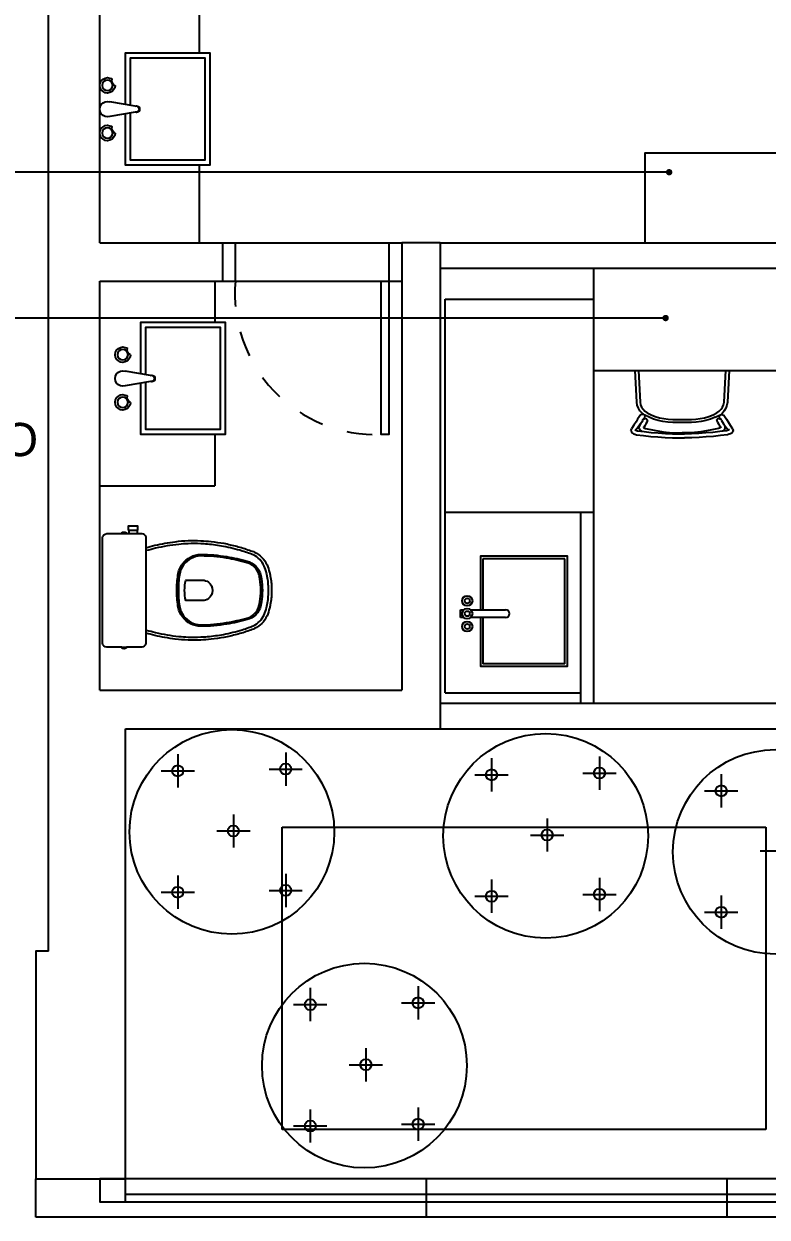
# Model space of a CAD drawing. Header units: millimetres. Extents: x 7034 to 7235, y -465 to -380.
# Drawn here: x 7085.623 to 7088.527, y -393.227 to -388.561 of the extents above; entities that cross this region are included whole.
import ezdxf

# ---------------------------------------------------------------- set-up
doc = ezdxf.new("R2010")
doc.units = ezdxf.units.MM
doc.header["$LTSCALE"] = 0.005
doc.linetypes.add('CONTINUO', pattern=[0])
doc.linetypes.add('DASHED', pattern=[19.05, 12.7, -6.35])
doc.layers.get('0').update_dxf_attribs({"linetype": 'CONTINUO'})
for name, color, linetype in [('0-COTAS', 12, 'Continuous'), ('252', 252, 'Continuous'), ('ARQ-PEITORIAL', 4, 'Continuous'), ('ARQ-TEXTO', 3, 'Continuous'), ('ARQ_ALVENARIA', 6, 'Continuous'), ('ARQ_ESQUADRIA', 5, 'Continuous'), ('ARQ_JANELAALTA', 150, 'DASHED'), ('ARQ_MOBILIARIO 1', 8, 'Continuous'), ('ARQ_MOBILIARIO 2', 252, 'Continuous'), ('ARQ_SOLEIRA', 250, 'CONTINUO'), ('ARQ_TXT_AMBIENTE', 3, 'Continuous'), ('JANELA', 10, 'Continuous'), ('NN_PISO', 8, 'Continuous')]:
    doc.layers.add(name, color=color, linetype=linetype)
doc.styles.add('50', font='ARIALN.TTF', dxfattribs={"height": 0.1})
doc.styles.get("Standard").update_dxf_attribs({"font": 'arial.ttf'})
doc.dimstyles.new('50', dxfattribs={"dimscale": 0, "dimtxt": 0.1, "dimasz": 0.025, "dimexe": 0.05, "dimexo": 0.05, "dimgap": 0.01, "dimtad": 1, "dimdec": 0, "dimlfac": 100, "dimzin": 0, "dimdsep": 46, "dimtxsty": '50', "dimblk": 'DOT', "dimcen": 0.02, "dimclrd": 1, "dimclre": 1, "dimclrt": 7, "dimadec": 0, "dimazin": 0, "dimtfac": 1, "dimtdec": 0, "dimtofl": 0, "dimtmove": 2, "dimatfit": 2, "dimldrblk": 'DOT', "dimfxl": 0.05, "dimtolj": 1, "dimtzin": 0, "dimlwd": -1, "dimarcsym": 0})

# ---------------------------------------------------------------- blocks, each defined once
blk = doc.blocks.new('cbtorb2')
at = {"layer": '252'}
for p, q in [((-0.01, -0.0904), (-0.0237, -0.0081)), ((0.01, -0.0904), (0.0237, -0.0081)), ((-0.0088, -0.0975), (-0.01, -0.0904)), ((0.0088, -0.0975), (0.01, -0.0904))]:
    blk.add_line(p, q, dxfattribs=at)
for centre in [(-0.0774, 0), (0.0774, 0)]:
    blk.add_circle(centre, 0.017, dxfattribs=at)
for centre, radius, start, end in [((-0.0774, 0), 0.025, 341.1513, 198.8487), ((0, 0), 0.025, 341.1513, 198.8487), ((0.0774, 0), 0.025, 341.1513, 198.8487), ((-0.0774, 0), 0.025, 198.8487, 216.2316), ((-0.0927, -0.0318), 0.0177, 22.7472, 105.6562), ((-0.0774, 0), 0.025, 272.1718, 341.1513), ((0.0774, 0), 0.025, 198.8487, 216.2316), ((0.062, -0.0318), 0.0177, 22.7472, 105.6562), ((0.0774, 0), 0.025, 272.1718, 341.1513), ((0, -0.0938), 0.0106, 161.2845, 18.7155), ((0, -0.0922), 0.0103, 210.8046, 329.1954)]:
    blk.add_arc(centre, radius, start, end, dxfattribs=at)
blk = doc.blocks.new('Baci01p')
for points in [[(0.17, 0), (0.17, 0.205, 0.059373), (0.1695, 0.2098, 0.333509), (0.154, 0.222), (0.1355, 0.222), (0.1045, 0.222), (0.094, 0.222), (0.094, 0.2248, 0.252251), (0.0939, 0.2251, 0.160103), (0.085, 0.228, 0.160103), (0.0761, 0.2251, 0.252251), (0.076, 0.2248), (0.076, 0.222), (0.017, 0.222, 0.327853), (0.0003, 0.2069, 0.087637), (0, 0.2038), (0, 0), (0, -0.2038, 0.087637), (0.0003, -0.2069, 0.327853), (0.017, -0.222), (0.076, -0.222), (0.076, -0.2248, 0.252251), (0.0761, -0.2251, 0.160103), (0.085, -0.228, 0.160103), (0.0939, -0.2251, 0.252251), (0.094, -0.2248), (0.094, -0.222), (0.1045, -0.222), (0.1045, -0.236), (0.102, -0.236), (0.102, -0.252), (0.12, -0.252), (0.138, -0.252), (0.138, -0.236), (0.1355, -0.236), (0.1355, -0.222), (0.154, -0.222, 0.333509), (0.1695, -0.2098, 0.059373), (0.17, -0.205)], [(0.291, 0, 0.041331), (0.2956, -0.0608, 0.129345), (0.3127, -0.1036, 0.234638), (0.385, -0.1405, 0.044666), (0.486, -0.1319, 0.031515), (0.5665, -0.1138, 0.151063), (0.5993, -0.0952, 0.148094), (0.6192, -0.0588, 0.031073), (0.6214, -0.0451, 0.035055), (0.6255, 0, 0.035055), (0.6214, 0.0451, 0.031073), (0.6192, 0.0588, 0.148094), (0.5993, 0.0952, 0.151063), (0.5665, 0.1138, 0.031515), (0.486, 0.1319, 0.044666), (0.385, 0.1405, 0.234638), (0.3127, 0.1036, 0.129345), (0.2956, 0.0608, 0.041331)], [(0.297, 0, -0.041434), (0.3015, 0.06, -0.129651), (0.3175, 0.1, -0.234583), (0.385, 0.1345, -0.044678), (0.485, 0.126, -0.031614), (0.565, 0.108, -0.152477), (0.595, 0.091, -0.148725), (0.6134, 0.0575, -0.031624), (0.6155, 0.0444, -0.035113), (0.6195, 0, -0.035113), (0.6155, -0.0444, -0.031624), (0.6134, -0.0575, -0.148725), (0.595, -0.091, -0.152477), (0.565, -0.108, -0.031614), (0.485, -0.126, -0.044678), (0.385, -0.1345, -0.234583), (0.3175, -0.1, -0.129651), (0.3015, -0.06, -0.041434)], [(0.391, -0.04, 0.164444), (0.415, -0.032, 0.245936), (0.43, 0, 0.245936), (0.415, 0.032, 0.164444), (0.391, 0.04), (0.326, 0.04, 0.108885), (0.326, -0.04)]]:
    blk.add_lwpolyline(points, format="xyb", close=True)
for points in [[(0.076, 0.222), (0.094, 0.222)], [(0.093, 0.2245), (0.085, 0.2245), (0.077, 0.2245)], [(0.076, -0.222), (0.094, -0.222)], [(0.093, -0.2245), (0.085, -0.2245), (0.077, -0.2245)], [(0.1045, -0.222), (0.1355, -0.222)], [(0.1045, -0.236), (0.12, -0.236), (0.1355, -0.236)]]:
    blk.add_lwpolyline(points)
for points in [[(0.17, -0.167, -0.003882), (0.205, -0.1765, 0.024258), (0.285, -0.1905, 0.02486), (0.335, -0.1945, 0.033324), (0.385, -0.194, 0.02486), (0.425, -0.191, 0.012268), (0.475, -0.184, 0.015806), (0.525, -0.1725, 0.026699), (0.575, -0.157, 0.021919), (0.595, -0.1495, 0.174675), (0.6435, -0.1, 0.045452), (0.653, -0.07, 0.022856), (0.6562, -0.0571, 0.041289), (0.6602, -0.0304, 0.052091), (0.6606, -0.0228, 0.04333), (0.661, 0, 0.04333), (0.6606, 0.0228, 0.052091), (0.6602, 0.0304, 0.041289), (0.6562, 0.0571, 0.022856), (0.653, 0.07, 0.045452), (0.6435, 0.1, 0.174675), (0.595, 0.1495, 0.021919), (0.575, 0.157, 0.026699), (0.525, 0.1725, 0.015806), (0.475, 0.184, 0.012268), (0.425, 0.191, 0.02486), (0.385, 0.194, 0.033324), (0.335, 0.1945, 0.02486), (0.285, 0.1905, 0.024258), (0.205, 0.1765, -0.003882), (0.17, 0.167)], [(0.1731, 0.1554, 0.003849), (0.2079, 0.1649, -0.027799), (0.2984, 0.18, -0.018883), (0.3355, 0.1825, -0.033646), (0.3844, 0.182, -0.016781), (0.4106, 0.1805, -0.015438), (0.4729, 0.1722, -0.023716), (0.5465, 0.154, -0.013571), (0.5711, 0.1457, -0.02186), (0.59, 0.1386, -0.173345), (0.6325, 0.0952, -0.045814), (0.6414, 0.067, -0.024058), (0.6444, 0.0546, -0.042614), (0.6482, 0.029, -0.066108), (0.6485, 0.0226, -0.047154), (0.649, 0, -0.047154), (0.6485, -0.0226, -0.066108), (0.6482, -0.029, -0.042614), (0.6444, -0.0546, -0.024058), (0.6414, -0.067, -0.045814), (0.6325, -0.0952, -0.173345), (0.59, -0.1386, -0.02186), (0.5711, -0.1457, -0.013571), (0.5465, -0.154, -0.023716), (0.4729, -0.1722, -0.015438), (0.4106, -0.1805, -0.016781), (0.3844, -0.182, -0.033646), (0.3355, -0.1825, -0.018883), (0.2984, -0.18, -0.027799), (0.2079, -0.1649, 0.003849), (0.1731, -0.1554)]]:
    blk.add_lwpolyline(points, format="xyb")
blk = doc.blocks.new('_DOT')
at = {"color": 0, "linetype": 'ByBlock'}
blk.add_line((-0.5, 0), (-1, 0), dxfattribs=at)
at = {"color": 0, "linetype": 'ByBlock', "const_width": 0.5}
blk.add_lwpolyline([(-0.25, 0, 1), (0.25, 0, 1)], format="xyb", close=True, dxfattribs=at)
blk = doc.blocks.new('DOT')
at = {"layer": 'ARQ-TEXTO', "color": 0, "linetype": 'ByBlock'}
blk.add_line((-0.5, 0), (-1, 0), dxfattribs=at)
at = {"layer": 'ARQ-TEXTO', "color": 0, "linetype": 'ByBlock', "const_width": 0.5}
blk.add_lwpolyline([(-0.25, 0, 1), (0.25, 0, 1)], format="xyb", close=True, dxfattribs=at)

msp = doc.modelspace()

# ---------------------------------------------------------------- linework, layer by layer
at = {"layer": '252'}
for points in [[(7086.0194, -388.8761), (7086.0194, -388.6738), (7086.3494, -388.6738), (7086.3494, -389.1138), (7086.0194, -389.1138), (7086.0194, -388.9131)], [(7086.0394, -388.8794), (7086.0394, -388.6938), (7086.3294, -388.6938), (7086.3294, -389.0938), (7086.0394, -389.0938), (7086.0394, -388.9097)], [(7086.0793, -389.9292), (7086.0793, -389.7269), (7086.4093, -389.7269), (7086.4093, -390.1669), (7086.0793, -390.1669), (7086.0793, -389.9662)], [(7086.0993, -389.9325), (7086.0993, -389.7469), (7086.3893, -389.7469), (7086.3893, -390.1469), (7086.0993, -390.1469), (7086.0993, -389.9628)]]:
    msp.add_lwpolyline(points, dxfattribs=at)
at = {"layer": 'ARQ-PEITORIAL'}
for p, q in [((7087.2493, -389.4169), (7089.6443, -389.4169)), ((7087.2493, -389.5169), (7089.5443, -389.5169)), ((7087.2493, -391.2169), (7089.5443, -391.2169)), ((7087.2493, -391.3169), (7089.5443, -391.3169))]:
    msp.add_line(p, q, dxfattribs=at)
at = {"layer": 'ARQ_ALVENARIA'}
for p, q in [((7085.7193, -392.1869), (7085.7193, -386.6269)), ((7085.9193, -389.4169), (7085.9193, -388.4269)), ((7085.9193, -389.4169), (7086.3993, -389.4169)), ((7085.9193, -389.4169), (7086.3993, -389.4169)), ((7086.3993, -389.4169), (7086.3993, -389.5669)), ((7087.0993, -389.4169), (7087.0993, -391.1669)), ((7087.2493, -389.4169), (7087.0993, -389.4169)), ((7087.2493, -389.4169), (7087.0993, -389.4169)), ((7087.2493, -389.4169), (7087.2493, -391.3169)), ((7085.9193, -391.1669), (7085.9193, -389.5669)), ((7085.9193, -389.5669), (7086.3993, -389.5669)), ((7085.9193, -391.1669), (7087.0993, -391.1669)), ((7086.0193, -391.3169), (7087.2493, -391.3169))]:
    msp.add_line(p, q, dxfattribs=at)
msp.add_lwpolyline([(7085.7193, -392.1869), (7085.6693, -392.1869), (7085.6693, -393.0769), (7086.0193, -393.0769), (7086.0193, -392.1869), (7086.0193, -391.3169)], dxfattribs=at)
at = {"layer": 'ARQ_ESQUADRIA'}
for p, q in [((7086.3993, -389.4169), (7086.4493, -389.4169)), ((7087.0493, -389.4169), (7087.0493, -389.5669)), ((7087.0493, -389.4169), (7087.0993, -389.4169)), ((7086.3993, -389.5669), (7086.4493, -389.5669)), ((7087.0493, -389.5669), (7087.0993, -389.5669)), ((7087.1943, -393.0769), (7087.1943, -393.2269)), ((7088.3693, -393.0769), (7088.3693, -393.2269)), ((7086.0193, -393.1369), (7090.8443, -393.1369)), ((7086.0193, -393.1669), (7090.8443, -393.1669))]:
    msp.add_line(p, q, dxfattribs=at)
for points in [[(7086.4493, -389.5669), (7086.4493, -389.4169)], [(7087.0493, -389.5669), (7087.0493, -390.1669), (7087.0193, -390.1669), (7087.0193, -389.5669), (7087.0493, -389.5669)]]:
    msp.add_lwpolyline(points, dxfattribs=at)
msp.add_lwpolyline([(7085.9193, -393.0769), (7085.9193, -393.1669), (7086.0193, -393.1669), (7086.0193, -393.0769)], close=True, dxfattribs=at)
at = {"layer": 'ARQ_JANELAALTA'}
msp.add_arc((7086.9993, -389.6151), 0.5521, 174.9889, 272.0735, dxfattribs=at)
at = {"layer": 'ARQ_MOBILIARIO 1', "linetype": 'Continuous'}
for p, q in [((7086.3094, -388.6738), (7086.3094, -388.4269)), ((7086.3094, -389.4169), (7086.3094, -389.1138)), ((7087.8493, -391.2169), (7087.8493, -389.5169)), ((7086.3693, -389.5669), (7086.3693, -389.7269)), ((7087.2693, -391.1769), (7087.2693, -389.6369)), ((7087.2693, -389.6369), (7087.8493, -389.6369)), ((7087.8493, -389.9169), (7089.5443, -389.9169)), ((7086.3693, -390.1669), (7086.3693, -390.3669)), ((7085.9193, -390.3669), (7086.3693, -390.3669)), ((7087.2693, -390.4702), (7087.8493, -390.4702)), ((7087.7993, -391.2169), (7087.7993, -390.4702))]:
    msp.add_line(p, q, dxfattribs=at)
msp.add_lwpolyline([(7088.0493, -389.4169), (7089.4493, -389.4169), (7089.4493, -389.0669), (7088.0493, -389.0669)], close=True, dxfattribs=at)
msp.add_lwpolyline([(7087.2693, -391.1769), (7087.7993, -391.1769)], dxfattribs=at)
at = {"layer": 'ARQ_MOBILIARIO 2'}
for p, q in [((7088.0176, -390.0406), (7088.0108, -389.9169)), ((7088.0241, -389.9169), (7088.0309, -390.0401)), ((7088.3586, -390.0401), (7088.3654, -389.9169)), ((7088.3787, -389.9169), (7088.3719, -390.0406)), ((7088.0195, -390.0523), (7088.0176, -390.0406)), ((7088.0238, -390.0635), (7088.0195, -390.0523)), ((7088.0303, -390.0737), (7088.0238, -390.0635)), ((7088.0309, -390.0401), (7088.0325, -390.05)), ((7088.0325, -390.05), (7088.0363, -390.0595)), ((7088.0363, -390.0595), (7088.0421, -390.0681)), ((7088.3474, -390.0681), (7088.3532, -390.0595)), ((7088.3532, -390.0595), (7088.357, -390.05)), ((7088.357, -390.05), (7088.3586, -390.0401)), ((7088.3658, -390.0635), (7088.3592, -390.0737)), ((7088.37, -390.0523), (7088.3658, -390.0635)), ((7088.3719, -390.0406), (7088.37, -390.0523)), ((7088.0209, -390.1072), (7088.0147, -390.1172)), ((7088.0335, -390.0887), (7088.0209, -390.1072)), ((7088.0389, -390.0828), (7088.0303, -390.0737)), ((7088.0335, -390.0887), (7088.0429, -390.087)), ((7088.0404, -390.1118), (7088.037, -390.1179)), ((7088.049, -390.0906), (7088.0389, -390.0828)), ((7088.0408, -390.111), (7088.0404, -390.1118)), ((7088.0408, -390.111), (7088.0433, -390.107)), ((7088.0421, -390.0681), (7088.0497, -390.0756)), ((7088.0429, -390.087), (7088.0498, -390.093)), ((7088.0433, -390.107), (7088.0533, -390.1029)), ((7088.0441, -390.1059), (7088.048, -390.1013)), ((7088.0498, -390.093), (7088.048, -390.1013)), ((7088.0657, -390.099), (7088.049, -390.0906)), ((7088.0497, -390.0756), (7088.0585, -390.0818)), ((7088.0533, -390.1029), (7088.0598, -390.1107)), ((7088.0598, -390.1107), (7088.0565, -390.1183)), ((7088.0585, -390.0818), (7088.0739, -390.0895)), ((7088.0832, -390.1064), (7088.0657, -390.099)), ((7088.0739, -390.0895), (7088.0899, -390.0959)), ((7088.1014, -390.1122), (7088.0832, -390.1064)), ((7088.0899, -390.0959), (7088.1066, -390.1009)), ((7088.1201, -390.1164), (7088.1014, -390.1122)), ((7088.1066, -390.1009), (7088.1236, -390.1047)), ((7088.1236, -390.1047), (7088.141, -390.107)), ((7088.141, -390.107), (7088.1586, -390.1079)), ((7088.1586, -390.1079), (7088.231, -390.1079)), ((7088.231, -390.1079), (7088.2485, -390.107)), ((7088.2485, -390.107), (7088.2659, -390.1047)), ((7088.2659, -390.1047), (7088.283, -390.1009)), ((7088.2881, -390.1122), (7088.2694, -390.1164)), ((7088.283, -390.1009), (7088.2996, -390.0959)), ((7088.3063, -390.1064), (7088.2881, -390.1122)), ((7088.2996, -390.0959), (7088.3156, -390.0895)), ((7088.3238, -390.099), (7088.3063, -390.1064)), ((7088.3156, -390.0895), (7088.331, -390.0818)), ((7088.3238, -390.099), (7088.3498, -390.0867)), ((7088.3297, -390.1107), (7088.3363, -390.1029)), ((7088.3297, -390.1107), (7088.3331, -390.1183)), ((7088.331, -390.0818), (7088.3399, -390.0756)), ((7088.3363, -390.1029), (7088.3462, -390.107)), ((7088.3399, -390.0756), (7088.3474, -390.0681)), ((7088.3409, -390.0933), (7088.3483, -390.0881)), ((7088.3416, -390.1016), (7088.3409, -390.0933)), ((7088.3454, -390.1059), (7088.3416, -390.1016)), ((7088.3487, -390.111), (7088.3462, -390.107)), ((7088.3483, -390.0881), (7088.3573, -390.0906)), ((7088.3487, -390.111), (7088.3492, -390.1118)), ((7088.3492, -390.1118), (7088.3525, -390.1179)), ((7088.3592, -390.0737), (7088.3498, -390.0867)), ((7088.3573, -390.0906), (7088.3686, -390.1072)), ((7088.3686, -390.1072), (7088.3748, -390.1172)), ((7087.9948, -390.1507), (7087.9954, -390.1479)), ((7087.9948, -390.1507), (7087.9956, -390.1537)), ((7087.9962, -390.1454), (7087.9954, -390.1479)), ((7087.9956, -390.1537), (7087.9966, -390.1567)), ((7087.9962, -390.1454), (7087.9971, -390.1443)), ((7087.9966, -390.1567), (7088.0006, -390.1608)), ((7088.0064, -390.13), (7087.9971, -390.1443)), ((7088.0147, -390.1172), (7088.0064, -390.13)), ((7088.01, -390.1467), (7088.0121, -390.1488)), ((7088.0121, -390.1488), (7088.0137, -390.1497)), ((7088.0137, -390.1497), (7088.0168, -390.1509)), ((7088.022, -390.1388), (7088.0138, -390.1498)), ((7088.0168, -390.1509), (7088.0208, -390.152)), ((7088.0208, -390.152), (7088.0469, -390.1553)), ((7088.0313, -390.1268), (7088.022, -390.1388)), ((7088.0274, -390.1352), (7088.0264, -390.1405)), ((7088.0272, -390.1432), (7088.0264, -390.1405)), ((7088.0272, -390.1432), (7088.0281, -390.1459)), ((7088.0329, -390.1254), (7088.0274, -390.1352)), ((7088.0281, -390.1459), (7088.0314, -390.1501)), ((7088.0341, -390.1233), (7088.0313, -390.1268)), ((7088.0314, -390.1501), (7088.036, -390.1535)), ((7088.037, -390.1179), (7088.0329, -390.1254)), ((7088.036, -390.1535), (7088.0375, -390.1541)), ((7088.0434, -390.1372), (7088.0439, -390.1388)), ((7088.0439, -390.1388), (7088.0443, -390.1392)), ((7088.0443, -390.1392), (7088.0456, -390.1401)), ((7088.0487, -390.1324), (7088.0447, -390.1395)), ((7088.0456, -390.1401), (7088.0483, -390.1413)), ((7088.0469, -390.1553), (7088.0741, -390.1583)), ((7088.0483, -390.1413), (7088.0521, -390.1427)), ((7088.053, -390.1248), (7088.0487, -390.1324)), ((7088.0521, -390.1427), (7088.0856, -390.1503)), ((7088.0565, -390.1183), (7088.053, -390.1248)), ((7088.0741, -390.1583), (7088.1017, -390.1607)), ((7088.0856, -390.1503), (7088.121, -390.1561)), ((7088.1392, -390.1189), (7088.1201, -390.1164)), ((7088.121, -390.1561), (7088.1576, -390.1596)), ((7088.1586, -390.1198), (7088.1392, -390.1189)), ((7088.1576, -390.1596), (7088.1948, -390.1604)), ((7088.231, -390.1198), (7088.1586, -390.1198)), ((7088.2319, -390.1596), (7088.1948, -390.1604)), ((7088.2503, -390.1189), (7088.231, -390.1198)), ((7088.2685, -390.1561), (7088.2319, -390.1596)), ((7088.2694, -390.1164), (7088.2503, -390.1189)), ((7088.304, -390.1503), (7088.2685, -390.1561)), ((7088.3154, -390.1583), (7088.2878, -390.1607)), ((7088.3374, -390.1427), (7088.304, -390.1503)), ((7088.3426, -390.1553), (7088.3154, -390.1583)), ((7088.3331, -390.1183), (7088.3365, -390.1248)), ((7088.3365, -390.1248), (7088.3408, -390.1324)), ((7088.3412, -390.1413), (7088.3374, -390.1427)), ((7088.3408, -390.1324), (7088.3449, -390.1395)), ((7088.3439, -390.1401), (7088.3412, -390.1413)), ((7088.3687, -390.152), (7088.3426, -390.1553)), ((7088.3452, -390.1392), (7088.3439, -390.1401)), ((7088.3456, -390.1388), (7088.3452, -390.1392)), ((7088.3461, -390.1372), (7088.3456, -390.1388)), ((7088.3535, -390.1535), (7088.352, -390.1541)), ((7088.3525, -390.1179), (7088.3566, -390.1254)), ((7088.3581, -390.1501), (7088.3535, -390.1535)), ((7088.3555, -390.1233), (7088.3583, -390.1268)), ((7088.3566, -390.1254), (7088.3621, -390.1352)), ((7088.3614, -390.1459), (7088.3581, -390.1501)), ((7088.3583, -390.1268), (7088.3675, -390.1388)), ((7088.3623, -390.1432), (7088.3614, -390.1459)), ((7088.3621, -390.1352), (7088.3631, -390.1405)), ((7088.3623, -390.1432), (7088.3631, -390.1405)), ((7088.3675, -390.1388), (7088.3757, -390.1498)), ((7088.3727, -390.1509), (7088.3687, -390.152)), ((7088.3758, -390.1497), (7088.3727, -390.1509)), ((7088.3748, -390.1172), (7088.3831, -390.13)), ((7088.3774, -390.1488), (7088.3758, -390.1497)), ((7088.3796, -390.1467), (7088.3774, -390.1488)), ((7088.3831, -390.13), (7088.3924, -390.1443)), ((7088.3929, -390.1567), (7088.3889, -390.1608)), ((7088.3933, -390.1454), (7088.3924, -390.1443)), ((7088.3929, -390.1567), (7088.3938, -390.154)), ((7088.3933, -390.1454), (7088.3941, -390.1479)), ((7088.3947, -390.1507), (7088.3938, -390.154)), ((7088.3947, -390.1507), (7088.3941, -390.1479)), ((7088.0006, -390.1608), (7088.0054, -390.1637)), ((7088.0054, -390.1637), (7088.0107, -390.1657)), ((7088.0107, -390.1657), (7088.017, -390.1674)), ((7088.017, -390.1674), (7088.0446, -390.1709)), ((7088.0446, -390.1709), (7088.0722, -390.1739)), ((7088.0722, -390.1739), (7088.1003, -390.1764)), ((7088.1003, -390.1764), (7088.1286, -390.1781)), ((7088.1017, -390.1607), (7088.1296, -390.1624)), ((7088.1286, -390.1781), (7088.1572, -390.1792)), ((7088.1296, -390.1624), (7088.1577, -390.1635)), ((7088.1572, -390.1792), (7088.1858, -390.1796)), ((7088.1577, -390.1635), (7088.186, -390.1638)), ((7088.1858, -390.1796), (7088.2037, -390.1796)), ((7088.186, -390.1638), (7088.2036, -390.1638)), ((7088.2318, -390.1635), (7088.2036, -390.1638)), ((7088.2323, -390.1792), (7088.2037, -390.1796)), ((7088.2599, -390.1624), (7088.2318, -390.1635)), ((7088.2609, -390.1781), (7088.2323, -390.1792)), ((7088.2878, -390.1607), (7088.2599, -390.1624)), ((7088.2893, -390.1764), (7088.2609, -390.1781)), ((7088.3173, -390.1739), (7088.2893, -390.1764)), ((7088.3449, -390.1709), (7088.3173, -390.1739)), ((7088.3725, -390.1674), (7088.3449, -390.1709)), ((7088.3788, -390.1657), (7088.3725, -390.1674)), ((7088.3841, -390.1637), (7088.3788, -390.1657)), ((7088.3889, -390.1608), (7088.3841, -390.1637)), ((7087.7365, -390.6529), (7087.4165, -390.6529)), ((7087.4165, -390.6529), (7087.4165, -390.8522)), ((7087.7365, -391.0629), (7087.7365, -390.6529)), ((7087.329, -390.8822), (7087.329, -390.8522)), ((7087.329, -390.8522), (7087.3391, -390.8522)), ((7087.3391, -390.8522), (7087.3424, -390.8522)), ((7087.3686, -390.8522), (7087.5053, -390.8522)), ((7087.3686, -390.8522), (7087.4819, -390.8522)), ((7087.3391, -390.8822), (7087.329, -390.8822)), ((7087.3391, -390.8822), (7087.342, -390.8822)), ((7087.5053, -390.8822), (7087.3686, -390.8822)), ((7087.4819, -390.8822), (7087.3686, -390.8822)), ((7087.4165, -390.8822), (7087.4165, -391.0629)), ((7087.7365, -391.0636), (7087.4165, -391.0636)), ((7086.6316, -391.7014), (7088.5226, -391.7014)), ((7086.6316, -392.8842), (7086.6316, -391.7014)), ((7088.5226, -391.7014), (7088.5226, -392.8842)), ((7088.5226, -392.8842), (7086.6316, -392.8842))]:
    msp.add_line(p, q, dxfattribs=at)
msp.add_lwpolyline([(7087.4065, -390.8822), (7087.4065, -391.0729), (7087.7465, -391.0729), (7087.7465, -390.6429), (7087.4065, -390.6429), (7087.4065, -390.8522)], dxfattribs=at)
for centre, radius in [((7087.3553, -390.8172), 0.02), ((7087.3553, -390.8172), 0.01), ((7087.3553, -390.8672), 0.02), ((7087.3553, -390.8672), 0.01), ((7087.3553, -390.9172), 0.02), ((7087.3553, -390.9172), 0.01)]:
    msp.add_circle(centre, radius, dxfattribs=at)
msp.add_arc((7087.5053, -390.8672), 0.015, 270, 90, dxfattribs=at)
at = {"layer": 'ARQ_SOLEIRA'}
for p, q in [((7086.3993, -389.4169), (7087.0993, -389.4169)), ((7086.3993, -389.5669), (7087.0993, -389.5669))]:
    msp.add_line(p, q, dxfattribs=at)
at = {"layer": 'JANELA'}
for p, q in [((7085.6693, -393.2269), (7085.6693, -393.0769)), ((7090.7193, -393.0769), (7086.0193, -393.0769)), ((7099.7193, -393.2269), (7085.6693, -393.2269))]:
    msp.add_line(p, q, dxfattribs=at)
at = {"layer": 'NN_PISO'}
for p, q in [((7086.2241, -391.417), (7086.2241, -391.5469)), ((7086.6457, -391.4099), (7086.6457, -391.5399)), ((7087.4502, -391.4326), (7087.4502, -391.5626)), ((7087.8719, -391.4255), (7087.8719, -391.5555)), ((7086.1591, -391.4819), (7086.289, -391.4819)), ((7086.5807, -391.4749), (7086.7107, -391.4749)), ((7087.3852, -391.4976), (7087.5152, -391.4976)), ((7087.8069, -391.4905), (7087.9368, -391.4905)), ((7088.3476, -391.4951), (7088.3476, -391.6251)), ((7088.2826, -391.5601), (7088.4126, -391.5601)), ((7086.4414, -391.6521), (7086.4414, -391.782)), ((7087.6675, -391.6677), (7087.6675, -391.7977)), ((7086.3764, -391.717), (7086.5064, -391.717)), ((7087.6025, -391.7327), (7087.7325, -391.7327)), ((7088.5, -391.7952), (7088.6299, -391.7952)), ((7086.6457, -391.8844), (7086.6457, -392.0144)), ((7086.2241, -391.8915), (7086.2241, -392.0214)), ((7087.4502, -391.9071), (7087.4502, -392.0371)), ((7087.8719, -391.9), (7087.8719, -392.03)), ((7086.1591, -391.9564), (7086.289, -391.9564)), ((7086.5807, -391.9494), (7086.7107, -391.9494)), ((7087.3852, -391.9721), (7087.5152, -391.9721)), ((7087.8069, -391.965), (7087.9368, -391.965)), ((7088.3476, -391.9696), (7088.3476, -392.0996)), ((7088.2826, -392.0346), (7088.4126, -392.0346)), ((7086.7418, -392.3309), (7086.7418, -392.4608)), ((7087.1634, -392.3238), (7087.1634, -392.4538)), ((7086.6768, -392.3958), (7086.8068, -392.3958)), ((7087.0985, -392.3888), (7087.2284, -392.3888)), ((7086.9591, -392.566), (7086.9591, -392.6959)), ((7086.8941, -392.6309), (7087.0241, -392.6309)), ((7086.7418, -392.8054), (7086.7418, -392.9353)), ((7087.1634, -392.7983), (7087.1634, -392.9283)), ((7087.0985, -392.8633), (7087.2284, -392.8633)), ((7086.6768, -392.8703), (7086.8068, -392.8703))]:
    msp.add_line(p, q, dxfattribs=at)
for centre, radius in [((7086.4356, -391.7205), 0.4), ((7087.6618, -391.7361), 0.4), ((7088.5592, -391.7987), 0.4), ((7086.2241, -391.4819), 0.0217), ((7086.6457, -391.4749), 0.0217), ((7087.4502, -391.4976), 0.0217), ((7087.8719, -391.4905), 0.0217), ((7088.3476, -391.5601), 0.0217), ((7086.4414, -391.717), 0.0217), ((7087.6675, -391.7327), 0.0217), ((7086.6457, -391.9494), 0.0217), ((7086.2241, -391.9564), 0.0217), ((7087.4502, -391.9721), 0.0217), ((7087.8719, -391.965), 0.0217), ((7088.3476, -392.0346), 0.0217), ((7086.9533, -392.6344), 0.4), ((7086.7418, -392.3958), 0.0217), ((7087.1634, -392.3888), 0.0217), ((7086.9591, -392.6309), 0.0217), ((7086.7418, -392.8703), 0.0217), ((7087.1634, -392.8633), 0.0217)]:
    msp.add_circle(centre, radius, dxfattribs=at)

# ---------------------------------------------------------------- block references
at = {"layer": '252', "xscale": -1.203670021924481, "yscale": 1.203670021924481, "zscale": 1.203670021924481, "rotation": 90}
for p in [(7085.9494, -388.8946), (7086.0093, -389.9477)]:
    msp.add_blockref('cbtorb2', p, dxfattribs=at)
at = {"layer": 'ARQ_MOBILIARIO 1', "linetype": 'Continuous', "xscale": -1, "rotation": 180}
msp.add_blockref('Baci01p', (7085.9293, -390.7762), dxfattribs=at)

# ---------------------------------------------------------------- texts
at = {"layer": 'ARQ_TXT_AMBIENTE', "insert": (7083.62, -390.1213), "char_height": 0.13, "attachment_point": 1}
msp.add_mtext_dynamic_manual_height_columns('COPA DETALHAMENTO NO CADERNO', width=2.06876, gutter_width=12.5, heights=[0.6069], dxfattribs=at)

# ---------------------------------------------------------------- leaders
at = {"layer": '0-COTAS'}
for points in [[(7088.1442, -389.1411), (7085.0111, -389.1411), (7085.0111, -389.3025)], [(7088.1303, -389.7113), (7084.9972, -389.7113), (7084.9972, -390.0341)]]:
    msp.add_leader(points, dimstyle='50', override={"dimscale": 1, "dimtad": 0, "dimldrblk": 'DOT'}, dxfattribs=at)

doc.saveas('drawing.dxf')
